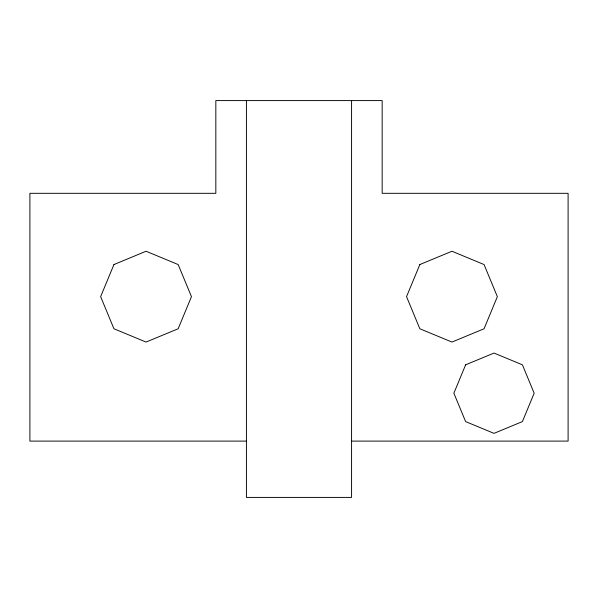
<?xml version="1.0" encoding="UTF-8"?>
<svg xmlns="http://www.w3.org/2000/svg" width="598" height="598" viewBox="0 0 598 598"><rect width="100%" height="100%" fill="white"/><g stroke="black" fill="none" stroke-linecap="round" stroke-linejoin="round"><path stroke-width="0.9" d="M246.421 441.1L29.9 441.1L29.9 193.318L215.833 193.318L215.833 100.591L382.167 100.591L382.167 193.318L568.1 193.318L568.1 441.1L351.579 441.1M351.579 100.591L351.579 497.409L246.421 497.409L246.421 100.591M113.941 264.548L100.643 296.66L113.941 328.765L146.047 342.063L178.159 328.765L191.457 296.66L178.159 264.548L146.047 251.25L113.941 264.548M419.841 264.548L406.543 296.66L419.841 328.765L451.953 342.063L484.059 328.765L497.357 296.66L484.059 264.548L451.953 251.25L419.841 264.548M465.625 364.817L453.867 393.207L465.625 421.597L494.015 433.356L522.405 421.597L534.163 393.207L522.405 364.817L494.015 353.059L465.625 364.817"/></g></svg>
